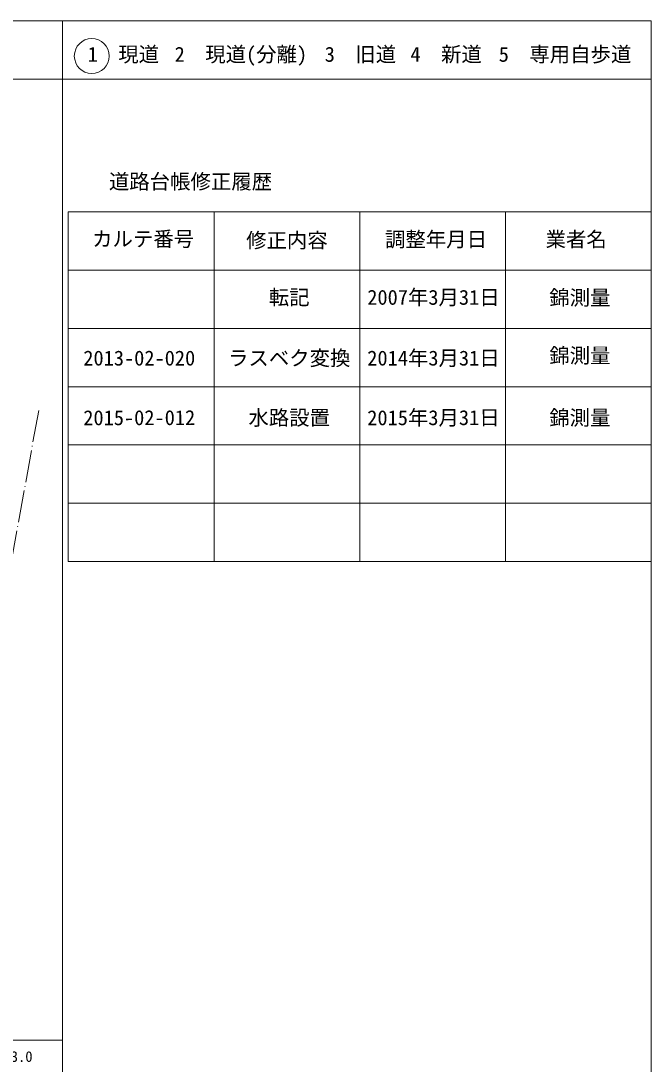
# Model space of a CAD drawing. Units: millimetres, scale not verified. Extents: x 40000 to 680000, y 20000 to 380000.
# Drawn here: x 571862 to 680000, y 200910 to 380000 of the extents above; entities that cross this region are included whole.
import ezdxf
from ezdxf.enums import TextEntityAlignment as Align

# ---------------------------------------------------------------- set-up
doc = ezdxf.new("R2010")
doc.units = ezdxf.units.MM
doc.header["$LTSCALE"] = 1000
doc.linetypes.add('USER2', pattern=[7.000001, 5.508197, -0.688525, 0.114754, -0.688525])
doc.layers.add('S-SUV', color=7, linetype='Continuous', lineweight=13)
doc.styles.add('ＭＳ ゴシック', font='')
doc.styles.get('ＭＳ ゴシック').set_extended_font_data('MS Gothic')

msp = doc.modelspace()

# ---------------------------------------------------------------- linework, layer by layer
at = {"layer": 'S-SUV'}
for p, q in [((680000, 380000), (40000, 380000)), ((579000, 380000), (579000, 370000)), ((680000, 20000), (680000, 380000)), ((40000, 370000), (680000, 370000)), ((579000, 20000), (579000, 370000)), ((580000, 347197), (580000, 287197)), ((580000, 347197), (680000, 347197)), ((605000, 347197), (605000, 287197)), ((630000, 347197), (630000, 287197)), ((655000, 347197), (655000, 287197)), ((580000, 337197), (680000, 337197)), ((580000, 327197), (680000, 327197)), ((580000, 317197), (680000, 317197)), ((580000, 307197), (680000, 307197)), ((580000, 297197), (680000, 297197)), ((580000, 287197), (680000, 287197)), ((40000, 205000), (579000, 205000))]:
    msp.add_line(p, q, dxfattribs=at)
at = {"layer": 'S-SUV', "linetype": 'USER2'}
msp.add_line((574919, 313133), (562480, 244234), dxfattribs=at)
at = {"layer": 'S-SUV'}
msp.add_circle((584031, 373958), 3000, dxfattribs=at)

# ---------------------------------------------------------------- texts
at = {"layer": 'S-SUV', "style": 'ＭＳ ゴシック'}
for s, height, p in [('1\u3000現道', 2566, (583323, 372208)), ('2\u3000現道(分離)', 2566, (598244, 372208)), ('3\u3000旧道', 2566, (623996, 372208)), ('4\u3000新道', 2566, (638699, 372208)), ('5\u3000専用自歩道', 2566, (653853, 372208)), ('道路台帳修正履歴', 2566, (586968, 350363)), ('カルテ番号', 2566, (584089, 340527)), ('修正内容', 2566, (610509, 340273)), ('調整年月日', 2566, (634339, 340447)), ('業者名', 2566, (661884, 340447)), ('転記', 2566, (614403, 330495)), ('2007年3月31日', 2566, (631294, 330495)), ('錦測量', 2566, (662525, 330439)), ('錦測量', 2566, (662525, 320503)), ('2013-02-020', 2566, (582573, 320065)), ('ラスベク変換', 2566, (607403, 320065)), ('2014年3月31日', 2566, (631294, 320065)), ('503.0', 1833, (567632, 200745))]:
    msp.add_text(s, height=height, dxfattribs=at).set_placement(p, align=Align.BOTTOM_LEFT)
for s, p in [('水路設置', (610903, 309813)), ('2015年3月31日', (631294, 309813)), ('錦測量', (662525, 309813)), ('2015-02-012', (582573, 309813))]:
    msp.add_text(s, height=2566, rotation=0.1, dxfattribs=at).set_placement(p, align=Align.BOTTOM_LEFT)

doc.saveas('drawing.dxf')
